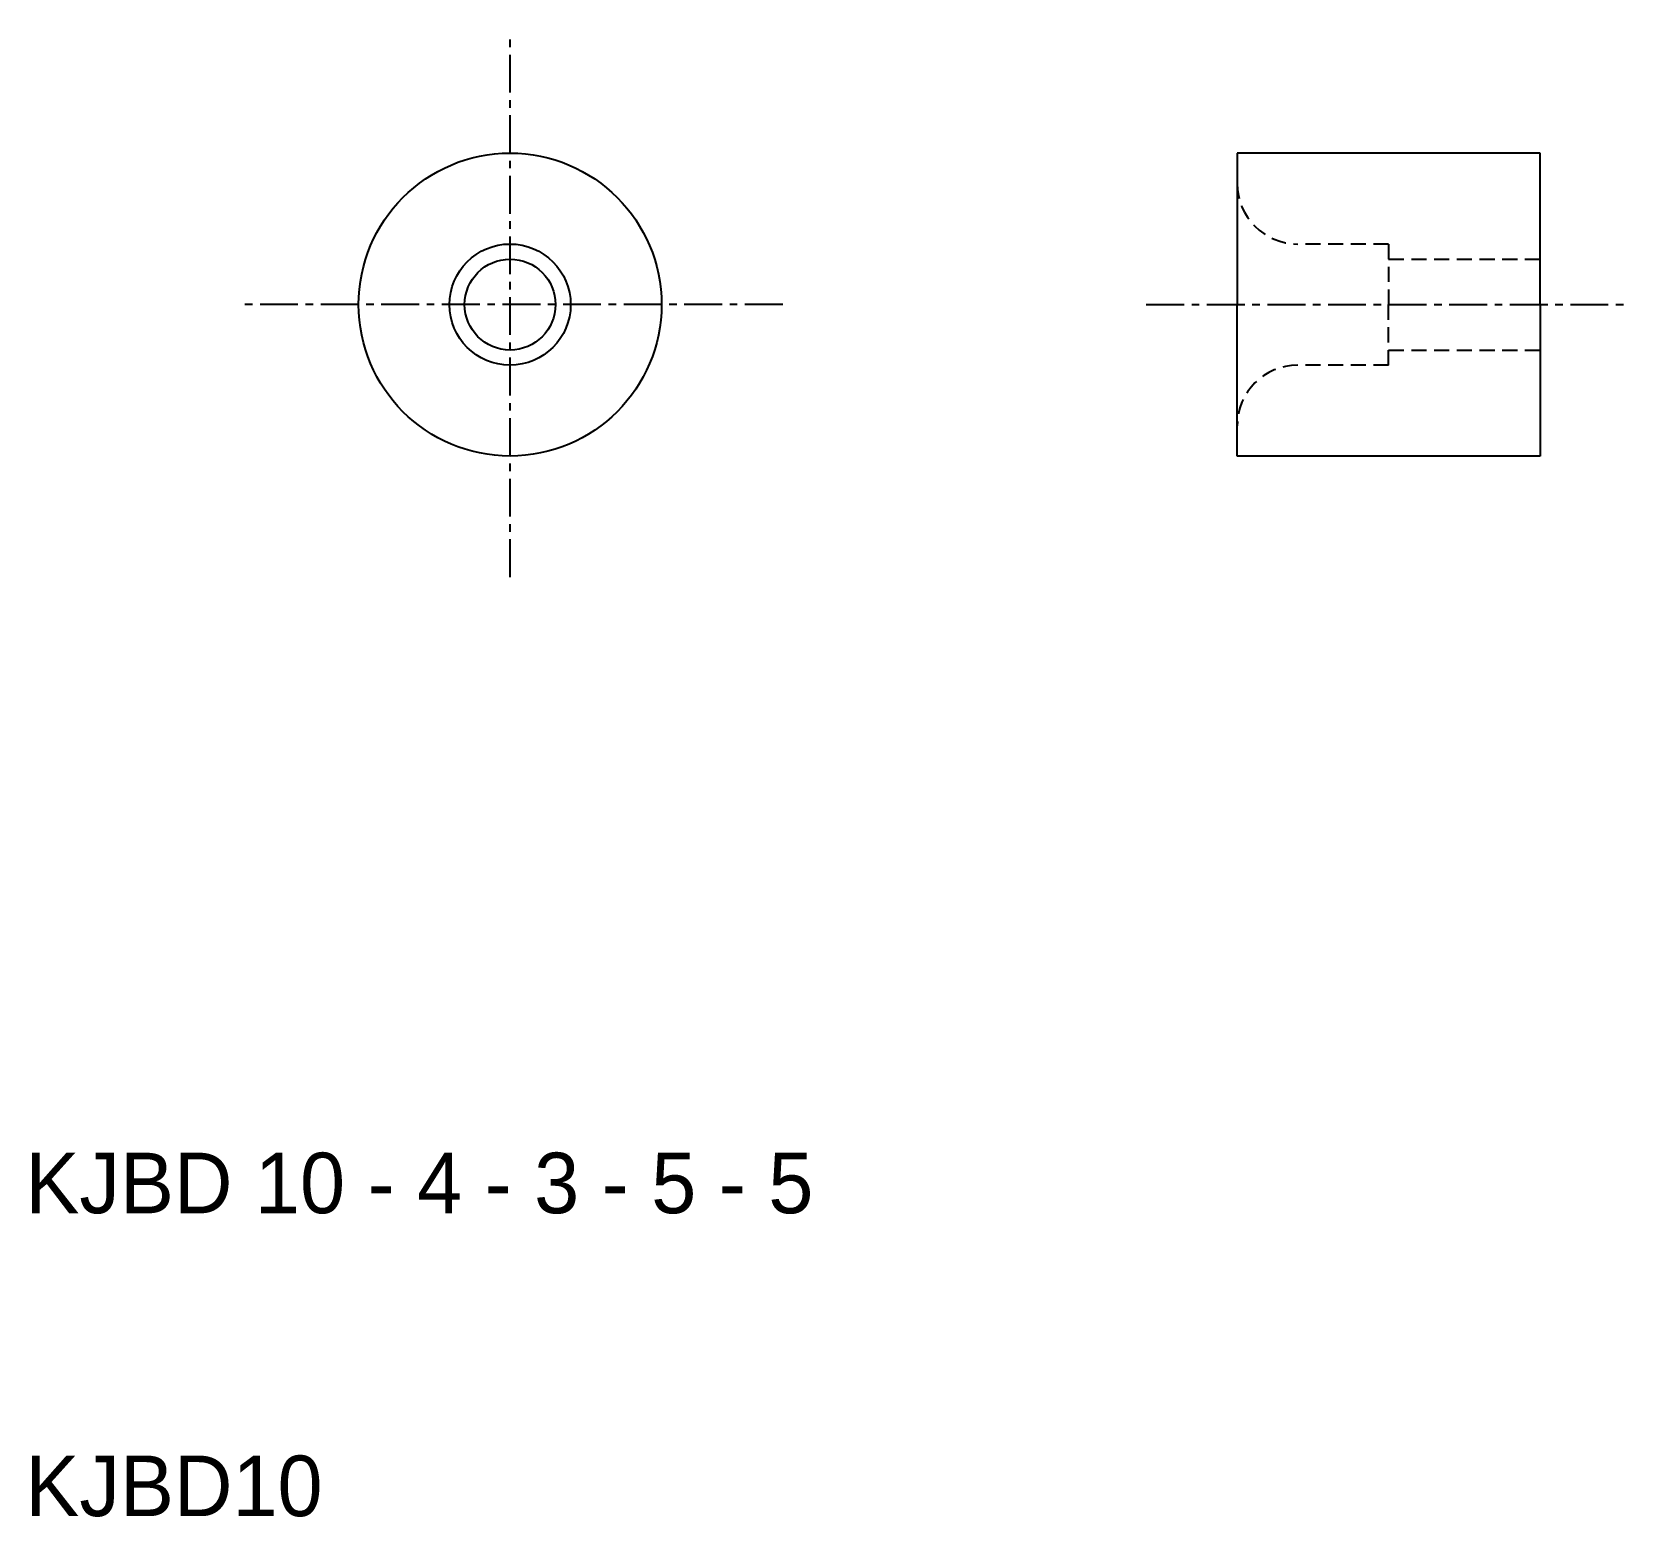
# Model space of a CAD drawing. Extents: x 10.2 to 63, y 10 to 59.
import ezdxf

# ---------------------------------------------------------------- set-up
doc = ezdxf.new("R2010")
doc.units = 0
doc.linetypes.add('CENTER', pattern=[2, 1.25, -0.25, 0.25, -0.25])
doc.linetypes.add('DASHED', pattern=[0.75, 0.5, -0.25])
doc.layers.get('0').update_dxf_attribs({"linetype": 'CONTINUOUS'})
doc.layers.add('CENTER', color=1, linetype='CENTER')

msp = doc.modelspace()

# ---------------------------------------------------------------- linework, layer by layer
at = {"color": 7, "linetype": 'CONTINUOUS'}
for p, q in [((50, 55), (50, 50)), ((60, 55), (50, 55)), ((60, 50), (60, 55)), ((50, 45), (50, 50)), ((60, 50), (60, 45)), ((60, 45), (50, 45))]:
    msp.add_line(p, q, dxfattribs=at)
at = {"color": 3, "linetype": 'DASHED'}
for p, q in [((55, 52), (52, 52)), ((55, 52), (55, 50)), ((55, 51.5), (60, 51.5)), ((55, 48), (55, 50)), ((55, 48.5), (60, 48.5)), ((55, 48), (52, 48))]:
    msp.add_line(p, q, dxfattribs=at)
at = {"color": 7, "linetype": 'CONTINUOUS'}
for radius in [5, 2, 1.5]:
    msp.add_circle((26, 50), radius, dxfattribs=at)
at = {"color": 3, "linetype": 'DASHED'}
for centre, start, end in [((52, 54), 180, 270), ((52, 46), 90, 180)]:
    msp.add_arc(centre, 2, start, end, dxfattribs=at)
at = {"layer": 'CENTER', "color": 1, "linetype": 'CENTER'}
for p, q in [((26, 41), (26, 59)), ((35, 50), (17, 50)), ((47, 50), (63, 50))]:
    msp.add_line(p, q, dxfattribs=at)

# ---------------------------------------------------------------- texts
at = {"color": 7, "linetype": 'CONTINUOUS'}
for s, p in [('KJBD 10 - 4 - 3 - 5 - 5', (10, 20)), ('KJBD10', (10, 10))]:
    msp.add_text(s, height=2, dxfattribs=at).set_placement(p)

doc.saveas('drawing.dxf')
